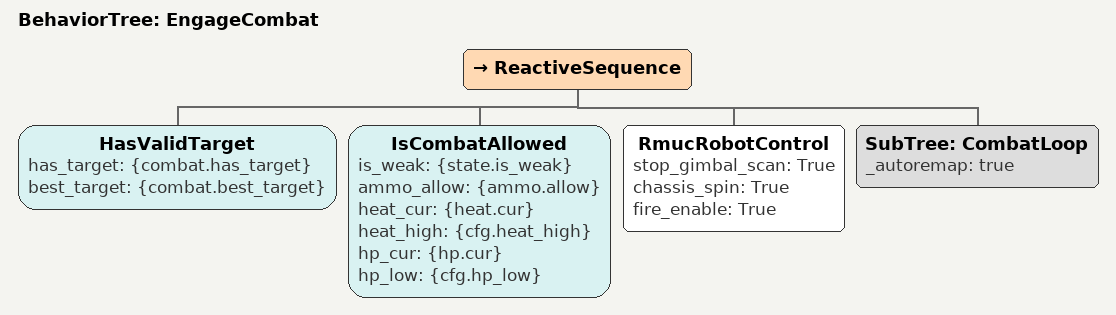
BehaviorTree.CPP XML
<?xml version="1.0" encoding="UTF-8"?>
<root BTCPP_format="4">

    <BehaviorTree ID="EngageCombat">
        <ReactiveSequence>
            <HasValidTarget has_target="{combat.has_target}"
                            best_target="{combat.best_target}"/>
            <IsCombatAllowed is_weak="{state.is_weak}"
                             ammo_allow="{ammo.allow}"
                             heat_cur="{heat.cur}"
                             heat_high="{cfg.heat_high}"
                             hp_cur="{hp.cur}"
                             hp_low="{cfg.hp_low}"/>
            <RmucRobotControl stop_gimbal_scan="True"
                              chassis_spin="True"
                              fire_enable="True"/>
            <SubTree ID="CombatLoop" _autoremap="true"/>
        </ReactiveSequence>
    </BehaviorTree>

</root>
